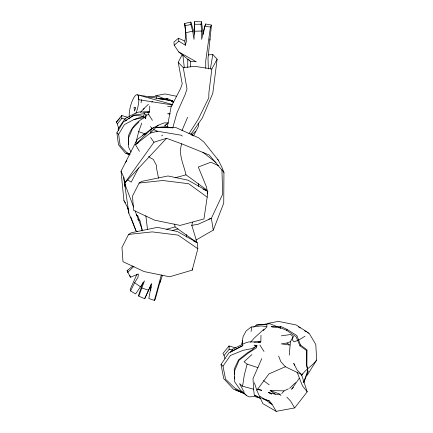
<?xml version="1.0" encoding="UTF-8"?>
<svg xmlns="http://www.w3.org/2000/svg" width="433" height="433" viewBox="0 0 433 433"><rect width="100%" height="100%" fill="white"/><g stroke="black" fill="none" stroke-linecap="round" stroke-linejoin="round"><path stroke-width="0.65" d="M185.313 45.254L184.842 41.108L178.439 38.218L178.845 41.151L185.313 45.254L186.52 40.816L184.712 23.447L190.85 22.094L190.861 24.557L192.685 31.106L194.006 39.381L194.671 21.65L201.518 21.785L200.988 24.232L201.708 31.03L201.67 39.419L204.641 26.316L205.68 23.999L211.461 25.092L208.013 58.374L208.349 68.934M187.722 67.407L187.76 59.386M155.09 127.583L176.117 127.654L198.834 137.921L204.03 142.213L218.292 160.118L221.858 167.181L223.953 172.448L223.742 203.088L213.274 230.123L195.938 240.109M192.22 270.122L197.843 248.737L197.248 242.68L177.481 231.552L157.439 227.352L131.264 232.759L128.579 234.432L121.971 247.438L122.994 261.678L144.092 271.567L169.606 276.795L192.22 270.122L192.247 268.817M149.758 106.139L149.623 111.99L147.404 112.228M260.985 335.266L260.834 341.924L258.306 342.2M194.671 21.65L194.634 34.093L190.85 22.094M289.233 355.168L290.451 341.659L293.201 336.609L290.657 334.52L281.331 335.835M207.191 197.156L207.786 191.294L188.025 180.171L167.982 175.966L141.802 181.373L139.123 183.045L132.509 196.052L133.532 210.292L154.63 220.181L180.15 225.409L203.954 218.93L207.191 197.156L188.696 183.733L162.77 180.507L139.123 183.045M256.91 345.382L256.179 346.243L253.987 345.15L256.91 345.382L256.645 347.704L248.239 353.09L239 360.348L234.632 370.772L234.61 381.749L240.607 390.306L246.799 395.713L249.213 396.888L254.761 396.574L261.121 398.495M208.143 54.899L212.814 54.542L217.133 59.148L211.84 68.993L208.906 92.64L208.776 97.809L198.287 119.194L188.999 133.662M217.133 59.148L212.798 93.301L202.308 118.02L191.797 133.12M181.719 143.772C178.039 154.63 183.819 164.502 185.99 174.84L207.169 190.287L206.417 186.812L198.287 167.019L210.887 162.218L218.811 165.801M242.437 343.721L241.982 344.067L243.059 336.663L246.09 330.98L251.183 326.975L261.418 325.903L266.365 326.639M150.614 290.554L150.911 288.605M211.461 25.092L210.449 27.008L205.729 60.847L205.762 68.257M135.962 142.706L138.663 131.648L141.791 123.118M260.807 398.522L254.295 395.215L253.619 389.197L242.583 386.241L244.266 375.249L247.119 364.115L244.017 361.793L251.909 354.6M210.373 68.961L212.814 54.542M142.933 282.63L138.538 295.328L138.814 296.15L144.692 298.721L151.577 283.653L148.817 298.51L154.381 300.394L155.198 299.414L160.519 280.064M184.842 41.108L185.99 34.954L184.712 23.447M141.034 102.81L141.634 99.606M251.048 331.472L251.871 327.094M241.982 344.067L242.626 340.733M192.463 222.205L191.835 225.42L195.857 238.762L196.555 242.28L175.035 226.941L174.683 224.034M207.25 193.908L207.786 191.294L203.055 189.189M151.047 287.983L151.323 286.743M136.963 274.197L130.144 289.498L130.577 290.944L135.605 293.964L144.481 280.838L138.814 296.15M144.692 298.721L151.361 284.037M209.745 40.22L210.07 38.916M154.381 300.394L161.33 275.015M172.718 128.06L176.94 112.932L185.162 94.518L186.991 88.911L183.267 67.618L178.217 62.287L182.401 54.277M204.657 27.523L203.115 34.656L201.518 21.785M205.166 25.758L205.68 23.999M286.765 330.417L287.063 329.41L280.681 326.406L271.166 326.514L272.384 327.099L280.183 327.581L286.765 330.417L296.096 336.728L299.982 345.853L306.661 350.606L306.753 365.82L307.993 371.752L303.712 382.826M173.492 102.626L172.394 101.885L172.653 101.003L167.051 98.361L158.7 98.453L159.766 98.968L166.613 99.395L169.455 100.618M293.201 336.609L292.205 339.808L294.126 341.864L299.555 339.602L305.038 336.187M160.069 282.684L162.445 275.15M168.096 122.912L164.681 125.922L168.188 122.929L164.296 122.891L158.197 125.224L151.642 128.736L150.213 133.131L135.41 144.633L139.442 151.323M156.335 98.437L156.952 96.689M303.706 382.068L307.744 370.805L306.808 365.095L307.019 349.902L300.491 344.987L296.924 335.607L287.063 329.41M253.619 389.197L253.018 378.599L261.813 358.584M125.684 153.509L118.501 144.833L116.894 132.785L123.161 122.122L133.894 115.14L144.6 113.625L146.181 115.026L145.596 118.772L145.234 117.273L146.181 115.026L148.768 114.685L152.416 120.374M166.613 99.395L167.051 98.361M280.183 327.581L280.681 326.406M181.952 130.582L187.603 117.3M143.626 109.484L144.135 108.304L148.346 104.304M301.595 375.584C305.254 369.425 312.442 365.977 316.642 360.061L315.809 344.538L309.184 333.313L296.091 324.934L278.397 321.383L267.41 323.462M144.6 113.625L143.307 116.309L133.932 119.551L124.385 124.59L118.647 134.311L120.12 145.391L127.091 152.909L129.949 154.213M130.577 290.944L134.625 282.727L138.03 277.244L138.392 274.013L130.43 277.223L127.053 270.679L132.796 266.014M128.91 211.299L127.621 207.526L123.919 200.636L121.045 171.208L137.072 139.653L151.642 128.736L153.877 127.811M138.609 167.939L131.226 182.109L127.248 179.614M193.432 136.011L198.444 126.409L198.222 123.129M133.369 116.044L133.894 115.14L143.307 116.309L145.234 117.273C137.266 120.877 131.134 127.93 128.314 136.168L128.715 144.687M299.982 345.853L300.491 344.987M316.642 360.061L307.208 375.27M246.799 395.713L244.093 393.402L233.566 389.218L223.699 378.572L221.019 364.418L229.003 352.7L242.918 345.512L231.081 351.872M230.378 352.402L232.608 349.198L245.267 342.979L248.78 341.929L260.834 341.924L253.976 342.13M244.391 393.132L235.146 388.358L225.539 379.2L223.011 366.15L230.394 355.515L242.94 350.362L251.898 348.581L256.179 346.243L252.396 349.653L247.389 352.814L238.561 359.823L234.221 369.084L234.459 374.258M299.29 378.247L291.561 389.272L293.531 387.465M301.606 374.94L302.38 373.841M137.369 231.785L135.87 230.508L128.877 213.28L124.536 183.256L153.975 142.23L166.543 138.3L182.656 144.211L209.209 154.976L223.953 172.448M256.85 390.328L268.915 373.917L285.352 366.746L301.498 374.523L307.208 391.833L294.646 407.924L276.205 411.35L262.826 403.616L256.85 390.328L254.377 382.75M125.207 162.873L126.799 160.746M118.588 128.173L117.327 123.876L116.358 122.128L121.722 115.541L127.995 117.359M117.327 123.876L121.808 118.442L121.722 115.541L121.787 115.979M224.987 358.67L224.045 355.466L229.149 349.274L229.052 345.972L235.547 347.856M120.125 117.955L116.358 122.128M281.753 393.602L284.075 390.885L288.34 388.899M140.546 112.255L144.135 108.304M250.534 342.189L254.582 337.729L263.978 329.194M133.651 207.077L124.536 183.256L166.543 138.3M263.188 330.742L266.88 326.937L266.852 324.122L256.222 325.086L253.668 327.283M138.998 121.862L132.514 128.498L128.677 137.651L128.661 147.29L131.085 152.118M158.197 125.224L150.213 133.131L157.471 131.221L181.324 135.237L182.374 136.065M151.642 128.736L135.41 144.633L138.235 142.912M289.558 388.331L295.512 382.648M127.665 272.27L134.008 266.376M191.462 135.074L195.819 131.091M178.78 51.938L196.273 61.811L190.336 61.264L178.78 51.938L174.218 45.281L178.845 41.151M178.439 38.218L173.936 42.082L174.218 45.281M161.547 135.908L162.624 135.139M151.696 102.166L152.681 101.468M125.51 121.029L127.08 119.925M128.655 118.821L133.894 115.14M156.34 131.908L157.471 131.221L153.39 129.483M142.636 135.058L146.332 133.44M286.938 343.028L289.877 345.031L281.271 343.889L286.938 343.028L290.451 341.659M208.82 219.13L211.374 218.286L222.681 194.211L221.94 169.882M172.237 230.545L178.001 228.916M175.056 177.801L185.99 174.84M166.597 229.209L175.035 226.941M185.892 32.762L192.685 31.106M133.932 119.551L145.234 117.273M155.398 95.78L165.049 93.956L176.696 96.288M184.988 25.634L190.861 24.557M191.538 225.393L198.168 224.256L211.374 218.286L213.274 230.123M170.055 113.332L167.571 113.711L170.088 114.047M167.62 106.642L171.403 106.107M148.573 97.079L157.617 96.029L163.604 98.464M183.267 67.618L195.072 66.363L211.84 68.993M128.579 234.432L152.227 231.893L178.158 235.119L197.843 248.737M256.222 325.086L269.938 323.749L277.207 326.709M155.734 127.481L168.096 126.528M143.604 112.169L149.623 111.99L139.042 111.99L135.957 112.91L125.321 118.447L118.149 128.774L118.339 130.728M194.428 31.23L201.708 31.03M194.579 24.259L200.988 24.232M155.106 127.589L172.621 127.762M275.366 394.355L270.116 390.528L284.075 390.885M204.641 26.316L210.449 27.008M172.507 104.97L138.836 99.72L138.219 95.693L137.472 94.816A13.044 3.691 -75.7 0 0 131.805 102.064A13.044 3.691 -75.7 0 0 129.283 116.84M121.808 118.442L125.597 119.145M229.149 349.274L232.359 349.886M257.218 389.408L261.743 390.317L257.316 389.05M165.314 99.482L167.192 99.926L165.401 99.195M126.707 153.558L129.987 154.375M278.944 327.684L280.844 328.187L278.419 327.202M172.561 104.58L137.472 94.816L172.653 101.003L173.741 101.69M263.665 399.258L269.386 400.99L272.054 404.233L276.205 411.35M141.764 287.999L148.551 290.197M247.119 364.115L258.036 367.66M127.091 152.909L129.597 153.764M138.663 131.648L145.347 133.954M270.116 390.528L280.378 394.29M254.295 395.215L258.068 396.66M262.468 398.344L269.386 400.99M235.763 389.846L244.093 393.402M172.394 101.885L171.159 101.354L172.653 101.003L173.357 101.999M126.052 153.396L129.629 154.944M235.796 389.873L244.856 393.792M193.703 241.1L197.248 242.68M269.093 402.733L272.054 404.233L259.973 396.314M280.99 395.361L279.696 394.69L271.112 393.435L268.579 392.276L271.377 393.954M271.459 393.797L268.579 392.276L271.41 393.965M298.537 326.931L300.199 327.992M304.621 330.817L306.283 331.878M307.387 332.582L308.496 333.291M137.699 219.277L139.902 220.776M134.625 282.727L140.276 286.651M190.628 133.829L193.221 135.691M263.518 380.656L269.223 384.85M202.904 152.243L216.067 162.613M137.131 215.358L138.165 216.213M242.583 386.241L239.536 383.633L244.196 392.195M116.894 132.785L118.647 134.311M221.019 364.418L223.011 366.15M217.323 159.236L218.292 160.118M148.654 156.318L149.986 157.59L153.314 159.431L156.497 165.433L156.459 167.815L158.548 178.185M188.193 59.142L190.336 61.264L190.444 66.671M150.484 126.609L152.676 128.817M286.825 397.142L290.532 400.985L294.646 407.924M301.498 374.523L296.941 369.755L293.758 363.347L294.456 365.187M136.151 214.676L137.894 216.532L140.481 222.015L142.078 230.951M285.352 366.746L280.795 361.615L278.603 356.029M307.208 391.833L302.45 385.803L297.022 371.931M150.576 137.472L153.975 142.23M123.919 200.636L125.467 202.806M259.854 344.998L264.011 351.477M127.053 270.679L127.957 272.292M224.045 355.466L222.941 353.474L229.052 345.972L229.122 346.47M191.197 133.207L192.409 135.54M121.045 171.208L123.8 177.454L124.91 186.401M135.87 230.508L130.836 216.965M135.085 210.833L142.284 229.636M129.77 275.512L130.43 277.223M148.254 113.327L148.768 114.685M138.219 95.693L138.836 99.72A13.044 3.691 -75.7 0 1 135.919 113.489M307.744 370.805L307.993 371.752M167.82 127.302L167.49 126.046L171.105 106.789L180.501 88.727L182.217 83.85L178.217 62.287M127.621 207.526L128.877 213.28M145.84 215.726L147.523 229.447M186.233 234.437L186.58 237.084M124.926 181.779L125.613 187.04M123.8 177.454L124.536 183.256M182.856 55.029L184.306 67.586M234.583 376.845L234.67 378.788M198.482 183.7L198.514 186.369M135.653 107.817L134.495 111.092L134.019 107.368L135.653 107.817"/></g></svg>
